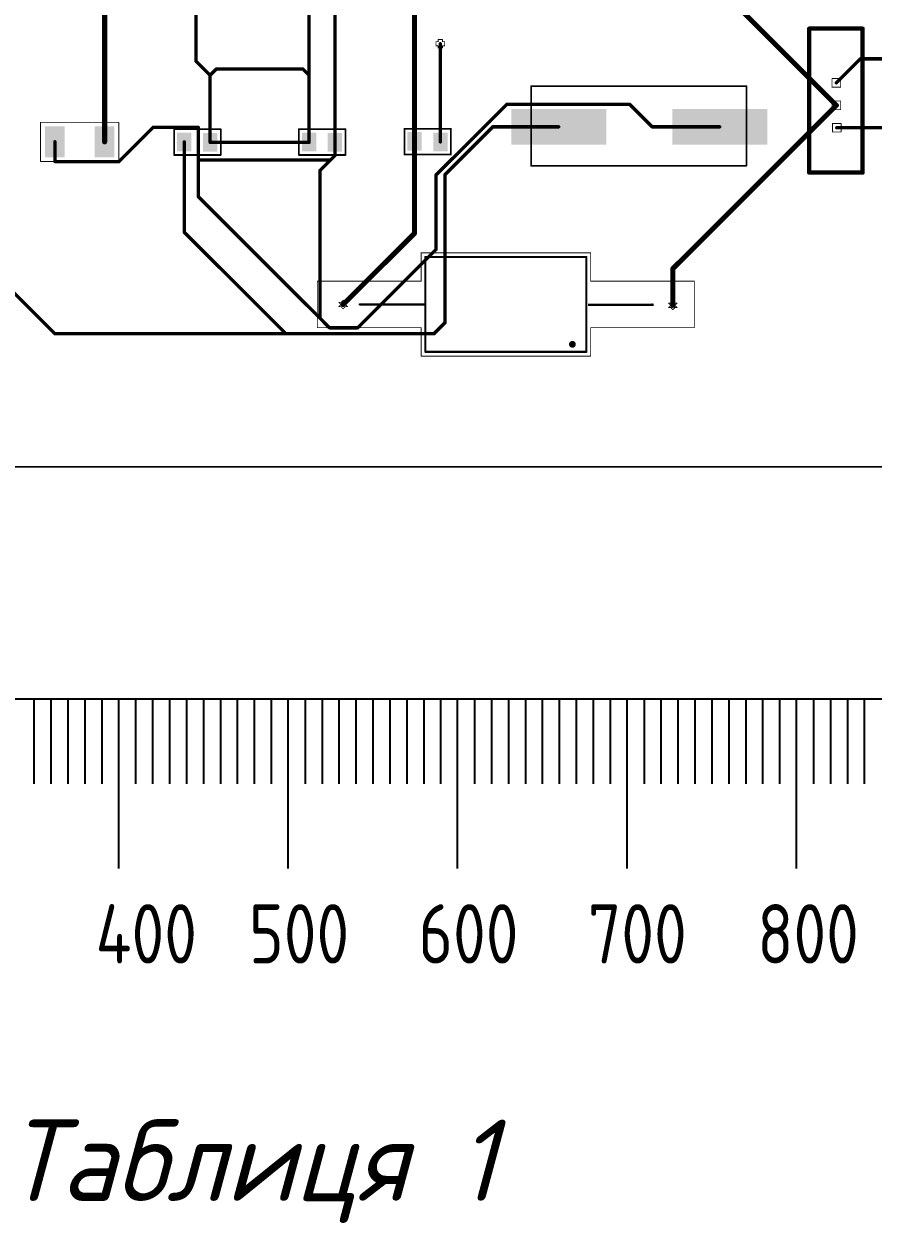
# Paper-space layout 'Лист1' of a CAD drawing. Header units: millimetres. Extents: x 20 to 579, y 6 to 381.
# Drawn here: x 104 to 154.1, y 198.7 to 269.5 of the extents above; entities that cross this region are included whole.
import ezdxf

# ---------------------------------------------------------------- set-up
doc = ezdxf.new("R2010")
doc.units = ezdxf.units.MM
for name, color, linetype in [('DrillDrawing', 1, 'Continuous'), ('Mechanical13', 56, 'Continuous'), ('Mechanical15', 56, 'Continuous'), ('Mechanical2', 216, 'Continuous'), ('TopLayer', 1, 'Continuous')]:
    doc.layers.add(name, color=color, linetype=linetype)
doc.layers.add('Основные линии', color=250, linetype='Continuous', lineweight=30)
doc.layers.add('Розмірний', color=130, linetype='Continuous', lineweight=25)
doc.styles.add('GOST-2.304_Type-B', font='GOST Common.ttf')

psp = doc.layouts.new('Лист1')

# ---------------------------------------------------------------- hatches: boundary and pattern name
at = {"layer": 'TopLayer'}
for points in [[(138.371, 262.409), (132.771, 262.409), (132.771, 264.509), (138.371, 264.509)], [(147.871, 262.409), (142.271, 262.409), (142.271, 264.509), (147.871, 264.509)], [(105.257, 263.485), (106.417, 263.485), (106.417, 261.665), (105.257, 261.665)], [(108.194, 263.48), (109.354, 263.48), (109.354, 261.66), (108.194, 261.66)], [(113.048, 262.02), (113.048, 263.12), (113.898, 263.12), (113.898, 262.02)], [(114.573, 261.995), (114.573, 263.095), (115.423, 263.095), (115.423, 261.995)], [(120.414, 262.02), (120.414, 263.12), (121.264, 263.12), (121.264, 262.02)], [(121.939, 261.995), (121.939, 263.095), (122.789, 263.095), (122.789, 261.995)], [(126.636, 262.045), (126.636, 263.145), (127.486, 263.145), (127.486, 262.045)], [(128.161, 262.02), (128.161, 263.12), (129.011, 263.12), (129.011, 262.02)]]:
    psp.add_hatch(color=256, dxfattribs=at).paths.add_polyline_path(points)

# ---------------------------------------------------------------- linework, layer by layer
at = {"layer": 'DrillDrawing', "const_width": 0.0508}
for points in [[(128.332, 268.235), (128.332, 268.489)], [(128.332, 268.489), (128.459, 268.489)], [(128.459, 268.489), (128.459, 268.616)], [(128.459, 268.616), (128.713, 268.616)], [(128.713, 268.489), (128.713, 268.616)], [(128.713, 268.489), (128.84, 268.489)], [(128.84, 268.235), (128.84, 268.489)], [(128.332, 268.235), (128.459, 268.235)], [(128.459, 268.108), (128.459, 268.235)], [(128.459, 268.108), (128.713, 268.108)], [(128.713, 268.235), (128.84, 268.235)], [(128.713, 268.108), (128.713, 268.235)], [(151.7, 266.309), (152.208, 266.309)], [(151.7, 265.801), (151.7, 266.309)], [(152.208, 265.801), (152.208, 266.309)], [(151.7, 265.801), (152.208, 265.801)], [(151.7, 264.983), (152.208, 264.983)], [(151.7, 264.475), (151.7, 264.983)], [(152.208, 264.475), (152.208, 264.983)], [(151.7, 264.475), (152.208, 264.475)], [(151.725, 263.658), (152.233, 263.658)], [(151.725, 263.15), (151.725, 263.658)], [(152.233, 263.15), (152.233, 263.658)], [(151.725, 263.15), (152.233, 263.15)], [(122.598, 253.095), (122.725, 252.968)], [(122.598, 253.095), (122.725, 253.095)], [(122.598, 252.841), (122.725, 252.968)], [(122.598, 252.841), (122.725, 252.841)], [(122.725, 253.095), (122.852, 253.222)], [(122.725, 252.841), (122.852, 252.714)], [(122.852, 253.222), (122.979, 253.095)], [(122.852, 252.714), (122.979, 252.841)], [(122.979, 253.095), (123.106, 253.095)], [(122.979, 252.968), (123.106, 253.095)], [(122.979, 252.968), (123.106, 252.841)], [(122.979, 252.841), (123.106, 252.841)], [(142.048, 253.045), (142.175, 252.918)], [(142.048, 253.045), (142.175, 253.045)], [(142.048, 252.791), (142.175, 252.918)], [(142.048, 252.791), (142.175, 252.791)], [(142.175, 253.045), (142.302, 253.172)], [(142.175, 252.791), (142.302, 252.664)], [(142.302, 253.172), (142.429, 253.045)], [(142.302, 252.664), (142.429, 252.791)], [(142.429, 253.045), (142.556, 253.045)], [(142.429, 252.918), (142.556, 253.045)], [(142.429, 252.918), (142.556, 252.791)], [(142.429, 252.791), (142.556, 252.791)]]:
    psp.add_lwpolyline(points, dxfattribs=at)
at = {"layer": 'DrillDrawing', "const_width": 0.0254}
for points in [[(128.319, 268.489, 1), (128.344, 268.489, 1)], [(128.319, 268.489, 1), (128.344, 268.489, 1)], [(128.446, 268.616, 1), (128.471, 268.616, 1)], [(128.446, 268.616, 1), (128.471, 268.616, 1)], [(128.446, 268.489, 1), (128.471, 268.489, 1)], [(128.446, 268.489, 1), (128.471, 268.489, 1)], [(128.7, 268.616, 1), (128.725, 268.616, 1)], [(128.7, 268.616, 1), (128.725, 268.616, 1)], [(128.7, 268.489, 1), (128.725, 268.489, 1)], [(128.7, 268.489, 1), (128.725, 268.489, 1)], [(128.827, 268.489, 1), (128.852, 268.489, 1)], [(128.827, 268.489, 1), (128.852, 268.489, 1)], [(128.319, 268.235, 1), (128.344, 268.235, 1)], [(128.319, 268.235, 1), (128.344, 268.235, 1)], [(128.446, 268.235, 1), (128.471, 268.235, 1)], [(128.446, 268.235, 1), (128.471, 268.235, 1)], [(128.446, 268.108, 1), (128.471, 268.108, 1)], [(128.446, 268.108, 1), (128.471, 268.108, 1)], [(128.7, 268.235, 1), (128.725, 268.235, 1)], [(128.7, 268.235, 1), (128.725, 268.235, 1)], [(128.7, 268.108, 1), (128.725, 268.108, 1)], [(128.7, 268.108, 1), (128.725, 268.108, 1)], [(128.827, 268.235, 1), (128.852, 268.235, 1)], [(128.827, 268.235, 1), (128.852, 268.235, 1)], [(151.687, 266.309, 1), (151.712, 266.309, 1)], [(151.687, 266.309, 1), (151.712, 266.309, 1)], [(152.195, 266.309, 1), (152.22, 266.309, 1)], [(152.195, 266.309, 1), (152.22, 266.309, 1)], [(151.687, 265.801, 1), (151.712, 265.801, 1)], [(151.687, 265.801, 1), (151.712, 265.801, 1)], [(152.195, 265.801, 1), (152.22, 265.801, 1)], [(152.195, 265.801, 1), (152.22, 265.801, 1)], [(151.687, 264.983, 1), (151.712, 264.983, 1)], [(151.687, 264.983, 1), (151.712, 264.983, 1)], [(152.195, 264.983, 1), (152.22, 264.983, 1)], [(152.195, 264.983, 1), (152.22, 264.983, 1)], [(151.687, 264.475, 1), (151.712, 264.475, 1)], [(151.687, 264.475, 1), (151.712, 264.475, 1)], [(152.195, 264.475, 1), (152.22, 264.475, 1)], [(152.195, 264.475, 1), (152.22, 264.475, 1)], [(151.712, 263.658, 1), (151.737, 263.658, 1)], [(151.712, 263.658, 1), (151.737, 263.658, 1)], [(152.22, 263.658, 1), (152.245, 263.658, 1)], [(152.22, 263.658, 1), (152.245, 263.658, 1)], [(151.712, 263.15, 1), (151.737, 263.15, 1)], [(151.712, 263.15, 1), (151.737, 263.15, 1)], [(152.22, 263.15, 1), (152.245, 263.15, 1)], [(152.22, 263.15, 1), (152.245, 263.15, 1)], [(122.585, 253.095, 1), (122.61, 253.095, 1)], [(122.585, 253.095, 1), (122.61, 253.095, 1)], [(122.585, 252.841, 1), (122.61, 252.841, 1)], [(122.585, 252.841, 1), (122.61, 252.841, 1)], [(122.712, 253.095, 1), (122.737, 253.095, 1)], [(122.712, 253.095, 1), (122.737, 253.095, 1)], [(122.712, 252.968, 1), (122.737, 252.968, 1)], [(122.712, 252.968, 1), (122.737, 252.968, 1)], [(122.712, 252.841, 1), (122.737, 252.841, 1)], [(122.712, 252.841, 1), (122.737, 252.841, 1)], [(122.839, 253.222, 1), (122.864, 253.222, 1)], [(122.839, 253.222, 1), (122.864, 253.222, 1)], [(122.839, 252.714, 1), (122.864, 252.714, 1)], [(122.839, 252.714, 1), (122.864, 252.714, 1)], [(122.966, 253.095, 1), (122.991, 253.095, 1)], [(122.966, 253.095, 1), (122.991, 253.095, 1)], [(122.966, 252.968, 1), (122.991, 252.968, 1)], [(122.966, 252.968, 1), (122.991, 252.968, 1)], [(122.966, 252.841, 1), (122.991, 252.841, 1)], [(122.966, 252.841, 1), (122.991, 252.841, 1)], [(123.093, 253.095, 1), (123.118, 253.095, 1)], [(123.093, 253.095, 1), (123.118, 253.095, 1)], [(123.093, 252.841, 1), (123.118, 252.841, 1)], [(123.093, 252.841, 1), (123.118, 252.841, 1)], [(142.035, 253.045, 1), (142.06, 253.045, 1)], [(142.035, 253.045, 1), (142.06, 253.045, 1)], [(142.035, 252.791, 1), (142.06, 252.791, 1)], [(142.035, 252.791, 1), (142.06, 252.791, 1)], [(142.162, 253.045, 1), (142.187, 253.045, 1)], [(142.162, 253.045, 1), (142.187, 253.045, 1)], [(142.162, 252.918, 1), (142.187, 252.918, 1)], [(142.162, 252.918, 1), (142.187, 252.918, 1)], [(142.162, 252.791, 1), (142.187, 252.791, 1)], [(142.162, 252.791, 1), (142.187, 252.791, 1)], [(142.289, 253.172, 1), (142.314, 253.172, 1)], [(142.289, 253.172, 1), (142.314, 253.172, 1)], [(142.416, 253.045, 1), (142.441, 253.045, 1)], [(142.416, 253.045, 1), (142.441, 253.045, 1)], [(142.416, 252.918, 1), (142.441, 252.918, 1)], [(142.416, 252.918, 1), (142.441, 252.918, 1)], [(142.416, 252.791, 1), (142.441, 252.791, 1)], [(142.416, 252.791, 1), (142.441, 252.791, 1)], [(142.543, 253.045, 1), (142.568, 253.045, 1)], [(142.543, 253.045, 1), (142.568, 253.045, 1)], [(142.543, 252.791, 1), (142.568, 252.791, 1)], [(142.543, 252.791, 1), (142.568, 252.791, 1)], [(142.289, 252.664, 1), (142.314, 252.664, 1)], [(142.289, 252.664, 1), (142.314, 252.664, 1)]]:
    psp.add_lwpolyline(points, format="xyb", close=True, dxfattribs=at)
at = {"layer": 'Mechanical13', "const_width": 0.127}
for points in [[(127.702, 250.173), (127.702, 255.774)], [(127.702, 255.774), (137.202, 255.774)], [(137.202, 252.973), (137.202, 255.774)], [(123.827, 252.973), (127.702, 252.973)], [(137.202, 250.173), (137.202, 252.973)], [(137.293, 252.952), (141.168, 252.952)], [(127.702, 250.173), (137.202, 250.173)]]:
    psp.add_lwpolyline(points, dxfattribs=at)
at = {"layer": 'Mechanical13'}
for points, const_width in [([(127.67, 255.774, 1), (127.733, 255.774, 1)], 0.0635), ([(127.67, 255.774, 1), (127.733, 255.774, 1)], 0.0635), ([(137.17, 255.774, 1), (137.233, 255.774, 1)], 0.0635), ([(137.17, 255.774, 1), (137.233, 255.774, 1)], 0.0635), ([(123.795, 252.973, 1), (123.858, 252.973, 1)], 0.0635), ([(127.67, 252.973, 1), (127.733, 252.973, 1)], 0.0635), ([(137.17, 252.973, 1), (137.233, 252.973, 1)], 0.0635), ([(137.17, 252.973, 1), (137.233, 252.973, 1)], 0.0635), ([(137.17, 252.973, 1), (137.233, 252.973, 1)], 0.0635), ([(141.045, 252.973, 1), (141.108, 252.973, 1)], 0.0635), ([(136.477, 250.618, 1), (136.277, 250.618, 1)], 0.2), ([(136.227, 250.618, 1), (136.327, 250.618, 1)], 0.1), ([(136.427, 250.618, 1), (136.527, 250.618, 1)], 0.1), ([(127.67, 250.173, 1), (127.733, 250.173, 1)], 0.0635), ([(127.67, 250.173, 1), (127.733, 250.173, 1)], 0.0635), ([(137.17, 250.173, 1), (137.233, 250.173, 1)], 0.0635), ([(137.17, 250.173, 1), (137.233, 250.173, 1)], 0.0635)]:
    psp.add_lwpolyline(points, format="xyb", close=True, dxfattribs=dict(at, const_width=const_width))
at = {"layer": 'Mechanical15', "const_width": 0.05}
for points in [[(104.991, 261.413), (104.991, 263.728)], [(104.991, 263.728), (109.607, 263.728)], [(109.607, 261.413), (109.607, 263.728)], [(104.991, 261.413), (109.607, 261.413)], [(127.452, 256.023), (137.452, 256.023)], [(127.452, 254.348), (127.452, 256.023)], [(137.452, 254.348), (137.452, 256.023)], [(121.327, 251.598), (121.327, 254.348)], [(121.327, 254.348), (127.452, 254.348)], [(137.452, 254.348), (143.577, 254.348)], [(143.577, 251.598), (143.577, 254.348)], [(121.327, 251.598), (127.452, 251.598)], [(127.452, 249.923), (127.452, 251.598)], [(137.452, 251.598), (143.577, 251.598)], [(137.452, 249.923), (137.452, 251.598)], [(127.452, 249.923), (137.452, 249.923)]]:
    psp.add_lwpolyline(points, dxfattribs=at)
at = {"layer": 'Mechanical15', "const_width": 0.025}
for points in [[(104.978, 263.728, 1), (105.003, 263.728, 1)], [(104.978, 263.728, 1), (105.003, 263.728, 1)], [(109.594, 263.728, 1), (109.619, 263.728, 1)], [(109.594, 263.728, 1), (109.619, 263.728, 1)], [(104.978, 261.413, 1), (105.003, 261.413, 1)], [(104.978, 261.413, 1), (105.003, 261.413, 1)], [(109.594, 261.413, 1), (109.619, 261.413, 1)], [(109.594, 261.413, 1), (109.619, 261.413, 1)], [(127.439, 256.023, 1), (127.464, 256.023, 1)], [(127.439, 256.023, 1), (127.464, 256.023, 1)], [(137.439, 256.023, 1), (137.464, 256.023, 1)], [(137.439, 256.023, 1), (137.464, 256.023, 1)], [(121.314, 254.348, 1), (121.339, 254.348, 1)], [(121.314, 254.348, 1), (121.339, 254.348, 1)], [(127.439, 254.348, 1), (127.464, 254.348, 1)], [(127.439, 254.348, 1), (127.464, 254.348, 1)], [(137.439, 254.348, 1), (137.464, 254.348, 1)], [(137.439, 254.348, 1), (137.464, 254.348, 1)], [(143.564, 254.348, 1), (143.589, 254.348, 1)], [(143.564, 254.348, 1), (143.589, 254.348, 1)], [(121.314, 251.598, 1), (121.339, 251.598, 1)], [(121.314, 251.598, 1), (121.339, 251.598, 1)], [(127.439, 251.598, 1), (127.464, 251.598, 1)], [(127.439, 251.598, 1), (127.464, 251.598, 1)], [(137.439, 251.598, 1), (137.464, 251.598, 1)], [(137.439, 251.598, 1), (137.464, 251.598, 1)], [(143.564, 251.598, 1), (143.589, 251.598, 1)], [(143.564, 251.598, 1), (143.589, 251.598, 1)], [(127.439, 249.923, 1), (127.464, 249.923, 1)], [(127.439, 249.923, 1), (127.464, 249.923, 1)], [(137.439, 249.923, 1), (137.464, 249.923, 1)], [(137.439, 249.923, 1), (137.464, 249.923, 1)]]:
    psp.add_lwpolyline(points, format="xyb", close=True, dxfattribs=at)
at = {"layer": 'Mechanical15', "color": 18, "true_color": 0x000000, "const_width": 0.1}
psp.add_lwpolyline([(69.792, 243.394), (239.707, 243.394)], dxfattribs=at)
at = {"layer": 'Mechanical2'}
for points, const_width in [([(150.354, 260.754), (150.354, 269.255)], 0.254), ([(150.354, 269.255), (153.504, 269.255)], 0.254), ([(153.504, 260.754), (153.504, 269.255)], 0.254), ([(133.946, 261.16), (133.946, 265.859)], 0.1), ([(133.946, 265.859), (146.646, 265.859)], 0.1), ([(146.646, 261.16), (146.646, 265.859)], 0.1), ([(112.873, 261.795), (112.873, 263.321)], 0.1), ([(112.873, 263.321), (115.623, 263.321)], 0.1), ([(115.623, 261.795), (115.623, 263.321)], 0.1), ([(120.239, 261.795), (120.239, 263.321)], 0.1), ([(120.239, 263.321), (122.989, 263.321)], 0.1), ([(122.989, 261.795), (122.989, 263.321)], 0.1), ([(126.461, 261.82), (126.461, 263.345)], 0.1), ([(126.461, 263.345), (129.211, 263.345)], 0.1), ([(129.211, 261.82), (129.211, 263.345)], 0.1), ([(112.873, 261.795), (115.623, 261.795)], 0.1), ([(120.239, 261.795), (122.989, 261.795)], 0.1), ([(126.461, 261.82), (129.211, 261.82)], 0.1), ([(133.946, 261.16), (146.646, 261.16)], 0.1), ([(150.354, 260.754), (153.504, 260.754)], 0.254)]:
    psp.add_lwpolyline(points, dxfattribs=dict(at, const_width=const_width))
for points, const_width in [([(150.29, 269.255, 1), (150.417, 269.255, 1)], 0.127), ([(150.29, 269.255, 1), (150.417, 269.255, 1)], 0.127), ([(153.44, 269.255, 1), (153.567, 269.255, 1)], 0.127), ([(153.44, 269.255, 1), (153.567, 269.255, 1)], 0.127), ([(133.921, 265.859, 1), (133.971, 265.859, 1)], 0.05), ([(133.921, 265.859, 1), (133.971, 265.859, 1)], 0.05), ([(146.621, 265.859, 1), (146.671, 265.859, 1)], 0.05), ([(146.621, 265.859, 1), (146.671, 265.859, 1)], 0.05), ([(112.848, 263.321, 1), (112.898, 263.321, 1)], 0.05), ([(112.848, 263.321, 1), (112.898, 263.321, 1)], 0.05), ([(115.598, 263.321, 1), (115.648, 263.321, 1)], 0.05), ([(115.598, 263.321, 1), (115.648, 263.321, 1)], 0.05), ([(120.214, 263.321, 1), (120.264, 263.321, 1)], 0.05), ([(120.214, 263.321, 1), (120.264, 263.321, 1)], 0.05), ([(122.964, 263.321, 1), (123.014, 263.321, 1)], 0.05), ([(122.964, 263.321, 1), (123.014, 263.321, 1)], 0.05), ([(126.436, 263.345, 1), (126.486, 263.345, 1)], 0.05), ([(126.436, 263.345, 1), (126.486, 263.345, 1)], 0.05), ([(129.186, 263.345, 1), (129.236, 263.345, 1)], 0.05), ([(129.186, 263.345, 1), (129.236, 263.345, 1)], 0.05), ([(112.848, 261.795, 1), (112.898, 261.795, 1)], 0.05), ([(112.848, 261.795, 1), (112.898, 261.795, 1)], 0.05), ([(115.598, 261.795, 1), (115.648, 261.795, 1)], 0.05), ([(115.598, 261.795, 1), (115.648, 261.795, 1)], 0.05), ([(120.214, 261.795, 1), (120.264, 261.795, 1)], 0.05), ([(120.214, 261.795, 1), (120.264, 261.795, 1)], 0.05), ([(122.964, 261.795, 1), (123.014, 261.795, 1)], 0.05), ([(122.964, 261.795, 1), (123.014, 261.795, 1)], 0.05), ([(126.436, 261.82, 1), (126.486, 261.82, 1)], 0.05), ([(126.436, 261.82, 1), (126.486, 261.82, 1)], 0.05), ([(129.186, 261.82, 1), (129.236, 261.82, 1)], 0.05), ([(129.186, 261.82, 1), (129.236, 261.82, 1)], 0.05), ([(133.921, 261.16, 1), (133.971, 261.16, 1)], 0.05), ([(133.921, 261.16, 1), (133.971, 261.16, 1)], 0.05), ([(146.621, 261.16, 1), (146.671, 261.16, 1)], 0.05), ([(146.621, 261.16, 1), (146.671, 261.16, 1)], 0.05), ([(150.29, 260.754, 1), (150.417, 260.754, 1)], 0.127), ([(150.29, 260.754, 1), (150.417, 260.754, 1)], 0.127), ([(153.44, 260.754, 1), (153.567, 260.754, 1)], 0.127), ([(153.44, 260.754, 1), (153.567, 260.754, 1)], 0.127)]:
    psp.add_lwpolyline(points, format="xyb", close=True, dxfattribs=dict(at, const_width=const_width))
at = {"layer": 'TopLayer'}
for points, const_width in [([(114.158, 267.347), (114.158, 276.985)], 0.2), ([(108.774, 262.57), (108.774, 275.715)], 0.3), ([(127.061, 262.595), (127.061, 274.692)], 0.3), ([(120.839, 266.507), (120.839, 273.873)], 0.2), ([(122.364, 262.545), (122.364, 273.618)], 0.2), ([(143.445, 273.238), (151.954, 264.729)], 0.3), ([(128.586, 264.129), (128.586, 268.362)], 0.2), ([(114.158, 267.347), (114.998, 266.507)], 0.2), ([(114.998, 266.507), (115.355, 266.865)], 0.2), ([(115.355, 266.865), (120.481, 266.865)], 0.2), ([(120.481, 266.865), (120.839, 266.507)], 0.2), ([(151.954, 266.055), (153.372, 267.473)], 0.2), ([(153.372, 267.473), (159.193, 267.473)], 0.2), ([(114.998, 262.545), (114.998, 266.507)], 0.2), ([(120.839, 262.57), (120.839, 266.507)], 0.2), ([(128.332, 260.615), (132.497, 264.78)], 0.2), ([(132.497, 264.78), (139.762, 264.78)], 0.2), ([(139.762, 264.78), (141.082, 263.459)], 0.2), ([(142.302, 255.077), (151.954, 264.729)], 0.3), ([(128.586, 262.57), (128.586, 264.129)], 0.2), ([(109.612, 261.402), (111.644, 263.434)], 0.2), ([(111.644, 263.434), (114.285, 263.434)], 0.2), ([(114.285, 263.434), (114.311, 263.409)], 0.2), ([(114.311, 261.529), (114.311, 263.409)], 0.2), ([(128.865, 260.64), (131.684, 263.459)], 0.2), ([(131.684, 263.459), (135.571, 263.459)], 0.2), ([(141.082, 263.459), (145.071, 263.459)], 0.2), ([(151.979, 263.404), (158.151, 263.404)], 0.2), ([(105.837, 261.427), (105.837, 262.575)], 0.2), ([(113.473, 257.236), (113.473, 262.57)], 0.2), ([(114.998, 262.545), (120.839, 262.545)], 0.2), ([(120.839, 262.545), (120.839, 262.57)], 0.2), ([(122.364, 261.758), (122.364, 262.545)], 0.2), ([(127.061, 257.177), (127.061, 262.595)], 0.3), ([(105.837, 261.427), (105.862, 261.402)], 0.2), ([(105.862, 261.402), (109.612, 261.402)], 0.2), ([(114.311, 259.328), (114.311, 261.529)], 0.2), ([(114.311, 261.529), (114.336, 261.504)], 0.2), ([(114.336, 261.504), (122.11, 261.504)], 0.2), ([(121.477, 260.871), (122.11, 261.504)], 0.2), ([(122.11, 261.504), (122.364, 261.758)], 0.2), ([(96.164, 260.919), (105.84, 251.243)], 0.2), ([(121.477, 252.162), (121.477, 260.871)], 0.2), ([(128.332, 256.22), (128.332, 260.615)], 0.2), ([(128.865, 251.902), (128.865, 260.64)], 0.2), ([(114.311, 259.328), (121.477, 252.162)], 0.2), ([(113.473, 257.236), (119.466, 251.243)], 0.2), ([(122.852, 252.968), (127.061, 257.177)], 0.3), ([(123.705, 251.593), (128.332, 256.22)], 0.2), ([(142.302, 252.918), (142.302, 255.077)], 0.3), ([(121.477, 252.162), (122.045, 251.593)], 0.2), ([(105.84, 251.243), (119.466, 251.243)], 0.2), ([(119.466, 251.243), (128.206, 251.243)], 0.2), ([(122.045, 251.593), (123.705, 251.593)], 0.2), ([(128.206, 251.243), (128.865, 251.902)], 0.2)]:
    psp.add_lwpolyline(points, dxfattribs=dict(at, const_width=const_width))
for points, const_width in [([(128.536, 268.362, 1), (128.636, 268.362, 1)], 0.1), ([(114.108, 267.347, 1), (114.208, 267.347, 1)], 0.1), ([(114.108, 267.347, 1), (114.208, 267.347, 1)], 0.1), ([(115.305, 266.865, 1), (115.405, 266.865, 1)], 0.1), ([(115.305, 266.865, 1), (115.405, 266.865, 1)], 0.1), ([(120.431, 266.865, 1), (120.531, 266.865, 1)], 0.1), ([(120.431, 266.865, 1), (120.531, 266.865, 1)], 0.1), ([(153.322, 267.473, 1), (153.422, 267.473, 1)], 0.1), ([(153.322, 267.473, 1), (153.422, 267.473, 1)], 0.1), ([(114.948, 266.507, 1), (115.048, 266.507, 1)], 0.1), ([(114.948, 266.507, 1), (115.048, 266.507, 1)], 0.1), ([(114.948, 266.507, 1), (115.048, 266.507, 1)], 0.1), ([(120.789, 266.507, 1), (120.889, 266.507, 1)], 0.1), ([(120.789, 266.507, 1), (120.889, 266.507, 1)], 0.1), ([(120.789, 266.507, 1), (120.889, 266.507, 1)], 0.1), ([(151.904, 266.055, 1), (152.004, 266.055, 1)], 0.1), ([(132.447, 264.78, 1), (132.547, 264.78, 1)], 0.1), ([(132.447, 264.78, 1), (132.547, 264.78, 1)], 0.1), ([(139.712, 264.78, 1), (139.812, 264.78, 1)], 0.1), ([(139.712, 264.78, 1), (139.812, 264.78, 1)], 0.1), ([(151.879, 264.729, 1), (152.029, 264.729, 1)], 0.15), ([(151.879, 264.729, 1), (152.029, 264.729, 1)], 0.15), ([(128.536, 264.129, 1), (128.636, 264.129, 1)], 0.1), ([(128.536, 264.129, 1), (128.636, 264.129, 1)], 0.1), ([(111.594, 263.434, 1), (111.694, 263.434, 1)], 0.1), ([(111.594, 263.434, 1), (111.694, 263.434, 1)], 0.1), ([(114.235, 263.434, 1), (114.335, 263.434, 1)], 0.1), ([(114.235, 263.434, 1), (114.335, 263.434, 1)], 0.1), ([(114.261, 263.409, 1), (114.361, 263.409, 1)], 0.1), ([(114.261, 263.409, 1), (114.361, 263.409, 1)], 0.1), ([(131.634, 263.459, 1), (131.734, 263.459, 1)], 0.1), ([(131.634, 263.459, 1), (131.734, 263.459, 1)], 0.1), ([(135.521, 263.459, 1), (135.621, 263.459, 1)], 0.1), ([(141.032, 263.459, 1), (141.132, 263.459, 1)], 0.1), ([(141.032, 263.459, 1), (141.132, 263.459, 1)], 0.1), ([(145.021, 263.459, 1), (145.121, 263.459, 1)], 0.1), ([(151.929, 263.404, 1), (152.029, 263.404, 1)], 0.1), ([(105.787, 262.575, 1), (105.887, 262.575, 1)], 0.1), ([(108.699, 262.57, 1), (108.849, 262.57, 1)], 0.15), ([(113.423, 262.57, 1), (113.523, 262.57, 1)], 0.1), ([(114.948, 262.545, 1), (115.048, 262.545, 1)], 0.1), ([(114.948, 262.545, 1), (115.048, 262.545, 1)], 0.1), ([(120.789, 262.57, 1), (120.889, 262.57, 1)], 0.1), ([(120.789, 262.57, 1), (120.889, 262.57, 1)], 0.1), ([(120.789, 262.545, 1), (120.889, 262.545, 1)], 0.1), ([(120.789, 262.545, 1), (120.889, 262.545, 1)], 0.1), ([(122.314, 262.545, 1), (122.414, 262.545, 1)], 0.1), ([(122.314, 262.545, 1), (122.414, 262.545, 1)], 0.1), ([(126.986, 262.595, 1), (127.136, 262.595, 1)], 0.15), ([(126.986, 262.595, 1), (127.136, 262.595, 1)], 0.15), ([(128.536, 262.57, 1), (128.636, 262.57, 1)], 0.1), ([(105.787, 261.427, 1), (105.887, 261.427, 1)], 0.1), ([(105.787, 261.427, 1), (105.887, 261.427, 1)], 0.1), ([(105.812, 261.402, 1), (105.912, 261.402, 1)], 0.1), ([(105.812, 261.402, 1), (105.912, 261.402, 1)], 0.1), ([(109.562, 261.402, 1), (109.662, 261.402, 1)], 0.1), ([(109.562, 261.402, 1), (109.662, 261.402, 1)], 0.1), ([(114.261, 261.529, 1), (114.361, 261.529, 1)], 0.1), ([(114.261, 261.529, 1), (114.361, 261.529, 1)], 0.1), ([(114.261, 261.529, 1), (114.361, 261.529, 1)], 0.1), ([(114.286, 261.504, 1), (114.386, 261.504, 1)], 0.1), ([(114.286, 261.504, 1), (114.386, 261.504, 1)], 0.1), ([(122.06, 261.504, 1), (122.16, 261.504, 1)], 0.1), ([(122.06, 261.504, 1), (122.16, 261.504, 1)], 0.1), ([(122.06, 261.504, 1), (122.16, 261.504, 1)], 0.1), ([(122.314, 261.758, 1), (122.414, 261.758, 1)], 0.1), ([(122.314, 261.758, 1), (122.414, 261.758, 1)], 0.1), ([(121.427, 260.871, 1), (121.527, 260.871, 1)], 0.1), ([(121.427, 260.871, 1), (121.527, 260.871, 1)], 0.1), ([(128.282, 260.615, 1), (128.382, 260.615, 1)], 0.1), ([(128.282, 260.615, 1), (128.382, 260.615, 1)], 0.1), ([(128.815, 260.64, 1), (128.915, 260.64, 1)], 0.1), ([(128.815, 260.64, 1), (128.915, 260.64, 1)], 0.1), ([(114.261, 259.328, 1), (114.361, 259.328, 1)], 0.1), ([(114.261, 259.328, 1), (114.361, 259.328, 1)], 0.1), ([(113.423, 257.236, 1), (113.523, 257.236, 1)], 0.1), ([(113.423, 257.236, 1), (113.523, 257.236, 1)], 0.1), ([(126.986, 257.177, 1), (127.136, 257.177, 1)], 0.15), ([(126.986, 257.177, 1), (127.136, 257.177, 1)], 0.15), ([(128.282, 256.22, 1), (128.382, 256.22, 1)], 0.1), ([(128.282, 256.22, 1), (128.382, 256.22, 1)], 0.1), ([(142.227, 255.077, 1), (142.377, 255.077, 1)], 0.15), ([(142.227, 255.077, 1), (142.377, 255.077, 1)], 0.15), ([(122.777, 252.968, 1), (122.927, 252.968, 1)], 0.15), ([(142.227, 252.918, 1), (142.377, 252.918, 1)], 0.15), ([(121.427, 252.162, 1), (121.527, 252.162, 1)], 0.1), ([(121.427, 252.162, 1), (121.527, 252.162, 1)], 0.1), ([(121.427, 252.162, 1), (121.527, 252.162, 1)], 0.1), ([(105.79, 251.243, 1), (105.89, 251.243, 1)], 0.1), ([(105.79, 251.243, 1), (105.89, 251.243, 1)], 0.1), ([(119.416, 251.243, 1), (119.516, 251.243, 1)], 0.1), ([(119.416, 251.243, 1), (119.516, 251.243, 1)], 0.1), ([(119.416, 251.243, 1), (119.516, 251.243, 1)], 0.1), ([(121.995, 251.593, 1), (122.095, 251.593, 1)], 0.1), ([(121.995, 251.593, 1), (122.095, 251.593, 1)], 0.1), ([(123.655, 251.593, 1), (123.755, 251.593, 1)], 0.1), ([(123.655, 251.593, 1), (123.755, 251.593, 1)], 0.1), ([(128.156, 251.243, 1), (128.256, 251.243, 1)], 0.1), ([(128.156, 251.243, 1), (128.256, 251.243, 1)], 0.1), ([(128.815, 251.902, 1), (128.915, 251.902, 1)], 0.1), ([(128.815, 251.902, 1), (128.915, 251.902, 1)], 0.1)]:
    psp.add_lwpolyline(points, format="xyb", close=True, dxfattribs=dict(at, const_width=const_width))
at = {"layer": 'Розмірний', "color": 18, "true_color": 0x000000}
for p, q in [((229.603, 229.667), (70.603, 229.667)), ((104.603, 229.667), (104.603, 224.667)), ((105.603, 229.667), (105.603, 224.667)), ((106.603, 229.667), (106.603, 224.667)), ((107.603, 229.667), (107.603, 224.667)), ((108.603, 229.667), (108.603, 224.667)), ((109.603, 219.667), (109.603, 229.667)), ((110.603, 229.667), (110.603, 224.667)), ((111.603, 229.667), (111.603, 224.667)), ((112.603, 229.667), (112.603, 224.667)), ((113.603, 229.667), (113.603, 224.667)), ((114.603, 229.667), (114.603, 224.667)), ((115.603, 229.667), (115.603, 224.667)), ((116.603, 229.667), (116.603, 224.667)), ((117.603, 229.667), (117.603, 224.667)), ((118.603, 229.667), (118.603, 224.667)), ((119.603, 219.667), (119.603, 229.667)), ((120.603, 229.667), (120.603, 224.667)), ((121.603, 229.667), (121.603, 224.667)), ((122.603, 229.667), (122.603, 224.667)), ((123.603, 229.667), (123.603, 224.667)), ((124.603, 229.667), (124.603, 224.667)), ((125.603, 229.667), (125.603, 224.667)), ((126.603, 229.667), (126.603, 224.667)), ((127.603, 229.667), (127.603, 224.667)), ((128.603, 229.667), (128.603, 224.667)), ((129.603, 219.667), (129.603, 229.667)), ((130.603, 229.667), (130.603, 224.667)), ((131.603, 229.667), (131.603, 224.667)), ((132.603, 229.667), (132.603, 224.667)), ((133.603, 229.667), (133.603, 224.667)), ((134.603, 229.667), (134.603, 224.667)), ((135.603, 229.667), (135.603, 224.667)), ((136.603, 229.667), (136.603, 224.667)), ((137.603, 229.667), (137.603, 224.667)), ((138.603, 229.667), (138.603, 224.667)), ((139.603, 219.667), (139.603, 229.667)), ((140.603, 229.667), (140.603, 224.667)), ((141.603, 229.667), (141.603, 224.667)), ((142.603, 229.667), (142.603, 224.667)), ((143.603, 229.667), (143.603, 224.667)), ((144.603, 229.667), (144.603, 224.667)), ((145.603, 229.667), (145.603, 224.667)), ((146.603, 229.667), (146.603, 224.667)), ((147.603, 229.667), (147.603, 224.667)), ((148.603, 229.667), (148.603, 224.667)), ((149.603, 219.667), (149.603, 229.667)), ((150.603, 229.667), (150.603, 224.667)), ((151.603, 229.667), (151.603, 224.667)), ((152.603, 229.667), (152.603, 224.667)), ((153.603, 229.667), (153.603, 224.667))]:
    psp.add_line(p, q, dxfattribs=at)

# ---------------------------------------------------------------- texts
at = {"layer": 'Основные линии', "insert": (102.926, 204.846), "char_height": 4.8, "attachment_point": 1, "style": 'GOST-2.304_Type-B'}
psp.add_mtext_dynamic_manual_height_columns('{\\fGOST Common|b0|i1|c204|p34;Таблиця 1}', width=115.11278, gutter_width=12.5, heights=[0], dxfattribs=at)
at = {"layer": 'Розмірний', "color": 18, "true_color": 0x000000, "char_height": 3.5, "attachment_point": 1, "style": 'GOST-2.304_Type-B'}
for s, insert in [('{\\fGOST type A|b0|i0|c204|p34;400}', (108.24, 217.564)), ('{\\fGOST type A|b0|i0|c204|p34;500}', (117.29, 217.564)), ('{\\fGOST type A|b0|i0|c204|p34;600}', (127.29, 217.564)), ('{\\fGOST type A|b0|i0|c204|p34;700}', (137.29, 217.564)), ('{\\fGOST type A|b0|i0|c204|p34;800}', (147.29, 217.564))]:
    psp.add_mtext_dynamic_manual_height_columns(s, width=6.42231, gutter_width=12.5, heights=[0], dxfattribs=dict(at, insert=insert))

doc.saveas('drawing.dxf')
